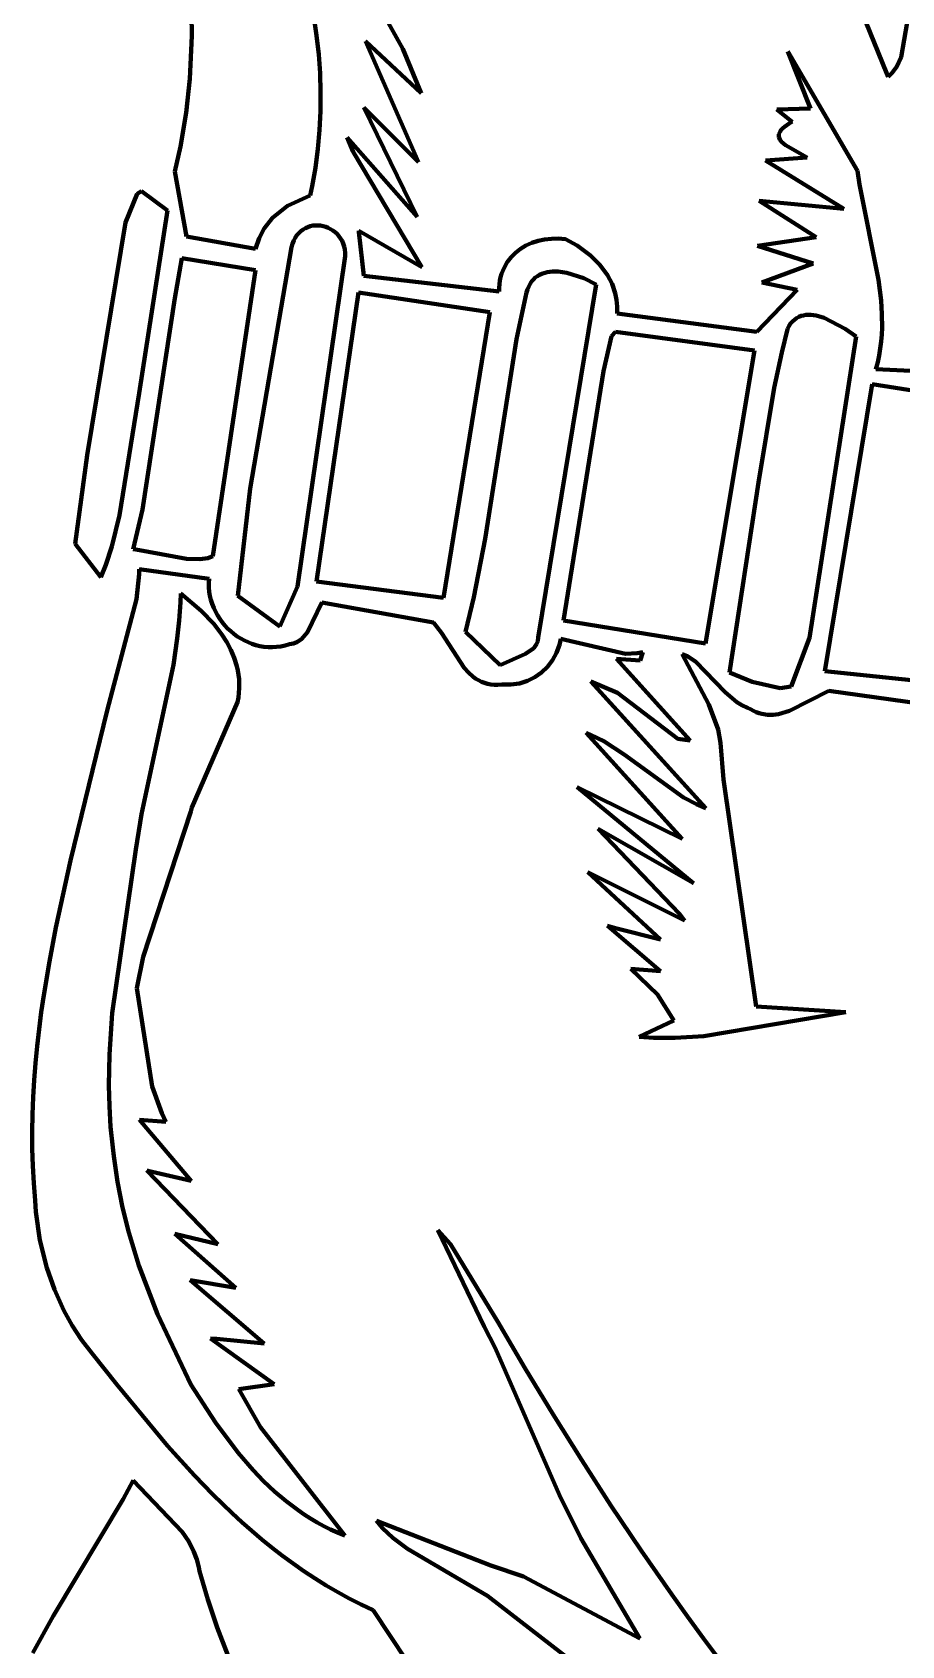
# Model space of a CAD drawing. Header units: millimetres. Extents: x 0 to 8.3, y 0 to 11.7.
# Drawn here: x 1.996 to 3.135, y 5.319 to 7.432 of the extents above; entities that cross this region are included whole.
import ezdxf

# ---------------------------------------------------------------- set-up
doc = ezdxf.new("R2010")
doc.units = ezdxf.units.MM
doc.layers.add('color#000000ff', color=7, linetype='CONTINUOUS', lineweight=100)
doc.layers.add('color#ffffffff', color=7, linetype='CONTINUOUS', lineweight=100)

msp = doc.modelspace()

# ---------------------------------------------------------------- linework, layer by layer
at = {"layer": 'color#000000ff'}
for p, q in [((2.2034, 7.5054), (2.2051, 7.4268)), ((2.4232, 7.5143), (2.4813, 7.4101)), ((3.1149, 7.3785), (3.0719, 7.4839)), ((3.1456, 7.4671), (3.134, 7.3992)), ((2.3684, 7.4272), (2.3648, 7.4517)), ((2.2051, 7.4268), (2.2024, 7.3707)), ((2.3711, 7.4026), (2.3684, 7.4272)), ((2.5052, 7.352), (2.4325, 7.42)), ((2.4325, 7.42), (2.502, 7.2617)), ((2.3728, 7.3779), (2.3711, 7.4026)), ((2.4813, 7.4101), (2.5052, 7.352)), ((3.0152, 7.3318), (2.9856, 7.4062)), ((2.9856, 7.4062), (3.0768, 7.2501)), ((3.134, 7.3992), (3.1282, 7.3869)), ((2.3736, 7.3531), (2.3728, 7.3779)), ((3.1171, 7.3731), (3.1149, 7.3785)), ((3.1222, 7.3784), (3.1171, 7.3731)), ((3.1282, 7.3869), (3.1222, 7.3784)), ((2.2024, 7.3707), (2.1975, 7.3261)), ((2.3733, 7.3283), (2.3736, 7.3531)), ((2.502, 7.2617), (2.4302, 7.3332)), ((2.4302, 7.3332), (2.4999, 7.1899)), ((2.9711, 7.3303), (3.0152, 7.3318)), ((2.9913, 7.3143), (2.9711, 7.3303)), ((2.1975, 7.3261), (2.1901, 7.2819)), ((2.3721, 7.3036), (2.3733, 7.3283)), ((2.9811, 7.3077), (2.984, 7.3099)), ((2.984, 7.3099), (2.9874, 7.312)), ((2.9874, 7.312), (2.9913, 7.3143)), ((2.3699, 7.2789), (2.3721, 7.3036)), ((2.4999, 7.1899), (2.4085, 7.2938)), ((2.4085, 7.2938), (2.4161, 7.2749)), ((2.9736, 7.2963), (2.9739, 7.2981)), ((2.9738, 7.2946), (2.9736, 7.2963)), ((2.975, 7.2913), (2.9738, 7.2946)), ((2.9739, 7.2981), (2.9744, 7.2999)), ((2.9744, 7.2999), (2.9754, 7.3018)), ((2.9774, 7.2882), (2.975, 7.2913)), ((2.9754, 7.3018), (2.9769, 7.3037)), ((2.9769, 7.3037), (2.9787, 7.3057)), ((2.9826, 7.2838), (2.9774, 7.2882)), ((2.9787, 7.3057), (2.9811, 7.3077)), ((2.1901, 7.2819), (2.1827, 7.2492)), ((2.3667, 7.2543), (2.3699, 7.2789)), ((2.4161, 7.2749), (2.5063, 7.1241)), ((2.9562, 7.2636), (3.0108, 7.2677)), ((3.0108, 7.2677), (2.9826, 7.2838)), ((2.1827, 7.2492), (2.198, 7.1643)), ((2.3625, 7.2299), (2.3667, 7.2543)), ((3.0589, 7.2005), (2.9562, 7.2636)), ((3.0768, 7.2501), (3.0794, 7.2323)), ((2.36, 7.2177), (2.3625, 7.2299)), ((3.0794, 7.2323), (3.1044, 7.1074)), ((2.1333, 7.2199), (2.118, 7.1824)), ((2.1392, 7.2234), (2.1333, 7.2199)), ((2.1731, 7.1982), (2.1392, 7.2234)), ((2.3107, 7.1887), (2.3302, 7.2044)), ((2.3302, 7.2044), (2.36, 7.2177)), ((3.0228, 7.1635), (2.9478, 7.2108)), ((2.9478, 7.2108), (3.0589, 7.2005)), ((2.118, 7.1824), (2.068, 6.8781)), ((2.1359, 6.959), (2.1731, 7.1982)), ((2.2996, 7.1748), (2.3107, 7.1887)), ((2.198, 7.1643), (2.2885, 7.1479)), ((2.2885, 7.1479), (2.2929, 7.162)), ((2.2929, 7.162), (2.2996, 7.1748)), ((2.3404, 7.1625), (2.3385, 7.1588)), ((2.3426, 7.1658), (2.3404, 7.1625)), ((2.3451, 7.1687), (2.3426, 7.1658)), ((2.3477, 7.1713), (2.3451, 7.1687)), ((2.3506, 7.1734), (2.3477, 7.1713)), ((2.3536, 7.1752), (2.3506, 7.1734)), ((2.3568, 7.1766), (2.3536, 7.1752)), ((2.36, 7.1777), (2.3568, 7.1766)), ((2.3634, 7.1784), (2.36, 7.1777)), ((2.3668, 7.1787), (2.3634, 7.1784)), ((2.3702, 7.1788), (2.3668, 7.1787)), ((2.3736, 7.1785), (2.3702, 7.1788)), ((2.377, 7.1778), (2.3736, 7.1785)), ((2.3803, 7.1769), (2.377, 7.1778)), ((2.3836, 7.1756), (2.3803, 7.1769)), ((2.3867, 7.174), (2.3836, 7.1756)), ((2.3897, 7.1722), (2.3867, 7.174)), ((2.3925, 7.17), (2.3897, 7.1722)), ((2.3952, 7.1676), (2.3925, 7.17)), ((2.3976, 7.1648), (2.3952, 7.1676)), ((2.3997, 7.1618), (2.3976, 7.1648)), ((2.4016, 7.1586), (2.3997, 7.1618)), ((2.5063, 7.1241), (2.4236, 7.1718)), ((2.4236, 7.1718), (2.4238, 7.1702)), ((2.4238, 7.1702), (2.43, 7.1126)), ((2.6669, 7.1603), (2.6758, 7.1613)), ((2.6758, 7.1613), (2.6849, 7.1614)), ((2.6849, 7.1614), (2.6942, 7.1606)), ((2.9456, 7.1518), (3.0228, 7.1635)), ((2.3356, 7.1502), (2.2812, 6.8343)), ((2.3369, 7.1547), (2.3356, 7.1502)), ((2.3385, 7.1588), (2.3369, 7.1547)), ((2.4032, 7.155), (2.4016, 7.1586)), ((2.4044, 7.1512), (2.4032, 7.155)), ((2.4053, 7.1472), (2.4044, 7.1512)), ((2.4058, 7.1429), (2.4053, 7.1472)), ((2.4059, 7.1384), (2.4058, 7.1429)), ((2.623, 7.1371), (2.6288, 7.1429)), ((2.6288, 7.1429), (2.6353, 7.148)), ((2.6353, 7.148), (2.6425, 7.1523)), ((2.6425, 7.1523), (2.6502, 7.1558)), ((2.6502, 7.1558), (2.6584, 7.1584)), ((2.6584, 7.1584), (2.6669, 7.1603)), ((2.6942, 7.1606), (2.7095, 7.1524)), ((2.7095, 7.1524), (2.7271, 7.1395)), ((3.0187, 7.129), (2.9456, 7.1518)), ((2.1918, 7.1359), (2.1825, 7.0834)), ((2.2885, 7.1201), (2.1918, 7.1359)), ((2.2323, 6.7455), (2.2885, 7.1201)), ((2.3431, 6.7061), (2.4059, 7.1384)), ((2.6106, 7.1152), (2.6138, 7.1232)), ((2.6138, 7.1232), (2.618, 7.1305)), ((2.618, 7.1305), (2.623, 7.1371)), ((2.7271, 7.1395), (2.7394, 7.1273)), ((2.7394, 7.1273), (2.7495, 7.1134)), ((2.9514, 7.1041), (3.0187, 7.129)), ((2.43, 7.1126), (2.6074, 7.0921)), ((2.6075, 7.097), (2.6078, 7.1018)), ((2.6078, 7.1018), (2.6085, 7.1065)), ((2.6085, 7.1065), (2.6094, 7.1109)), ((2.6094, 7.1109), (2.6106, 7.1152)), ((2.6461, 7.0988), (2.6445, 7.095)), ((2.6479, 7.1023), (2.6461, 7.0988)), ((2.65, 7.1053), (2.6479, 7.1023)), ((2.6523, 7.108), (2.65, 7.1053)), ((2.6548, 7.1104), (2.6523, 7.108)), ((2.6575, 7.1124), (2.6548, 7.1104)), ((2.6604, 7.1141), (2.6575, 7.1124)), ((2.6587, 6.6391), (2.7346, 7.1012)), ((2.6635, 7.1155), (2.6604, 7.1141)), ((2.6701, 7.1175), (2.6635, 7.1155)), ((2.6772, 7.1184), (2.6701, 7.1175)), ((2.6846, 7.1183), (2.6772, 7.1184)), ((2.6961, 7.1168), (2.6846, 7.1183)), ((2.7185, 7.1095), (2.6961, 7.1168)), ((2.7346, 7.1012), (2.7185, 7.1095)), ((2.7495, 7.1134), (2.7553, 7.1021)), ((2.7553, 7.1021), (2.7595, 7.0899)), ((2.9979, 7.0946), (2.9514, 7.1041)), ((3.1044, 7.1074), (3.1077, 7.0805)), ((2.1825, 7.0834), (2.1402, 6.8067)), ((2.4231, 7.0907), (2.3681, 6.7127)), ((2.5954, 7.0652), (2.4231, 7.0907)), ((2.6074, 7.0921), (2.6075, 7.097)), ((2.6433, 7.0908), (2.6302, 7.0299)), ((2.6445, 7.095), (2.6433, 7.0908)), ((2.7595, 7.0899), (2.7612, 7.0815)), ((2.7612, 7.0815), (2.7621, 7.0727)), ((2.9447, 7.0392), (2.9979, 7.0946)), ((3.1077, 7.0805), (3.1088, 7.0626)), ((2.5347, 6.6912), (2.5954, 7.0652)), ((2.7621, 7.0727), (2.7619, 7.0636)), ((2.7619, 7.0636), (2.9447, 7.0392)), ((2.9942, 7.0553), (2.9917, 7.0529)), ((2.997, 7.0573), (2.9942, 7.0553)), ((2.9998, 7.0589), (2.997, 7.0573)), ((3.0028, 7.0602), (2.9998, 7.0589)), ((3.0059, 7.061), (3.0028, 7.0602)), ((3.0091, 7.0616), (3.0059, 7.061)), ((3.0158, 7.0617), (3.0091, 7.0616)), ((3.0226, 7.0607), (3.0158, 7.0617)), ((3.0332, 7.0576), (3.0226, 7.0607)), ((3.0606, 7.0432), (3.0332, 7.0576)), ((3.1088, 7.0626), (3.1089, 7.0446)), ((2.7599, 7.0394), (2.7547, 7.0338)), ((2.9417, 7.0149), (2.7599, 7.0394)), ((2.9849, 7.0429), (2.9775, 7.0124)), ((2.987, 7.0467), (2.9849, 7.0429)), ((2.9892, 7.0501), (2.987, 7.0467)), ((2.9917, 7.0529), (2.9892, 7.0501)), ((3.0749, 7.0332), (3.0606, 7.0432)), ((3.1085, 7.0357), (3.1077, 7.0267)), ((3.1089, 7.0446), (3.1085, 7.0357)), ((2.6302, 7.0299), (2.589, 6.7684)), ((2.7547, 7.0338), (2.7443, 6.9877)), ((2.8775, 6.6313), (2.9417, 7.0149)), ((3.0139, 6.6389), (3.0749, 7.0332)), ((3.1066, 7.0177), (3.1051, 7.0086)), ((3.1077, 7.0267), (3.1066, 7.0177)), ((2.9775, 7.0124), (2.9677, 6.9662)), ((3.1033, 6.9996), (3.1009, 6.9906)), ((3.1051, 7.0086), (3.1033, 6.9996)), ((2.7443, 6.9877), (2.6918, 6.6613)), ((3.0959, 6.9707), (3.034, 6.5952)), ((3.2321, 6.9495), (3.0959, 6.9707)), ((3.1009, 6.9906), (3.1743, 6.9869)), ((2.1104, 6.7995), (2.1359, 6.959)), ((2.9677, 6.9662), (2.9473, 6.8421)), ((2.068, 6.8781), (2.0522, 6.7617)), ((2.2812, 6.8343), (2.2653, 6.6939)), ((2.9473, 6.8421), (2.9092, 6.5932)), ((2.1402, 6.8067), (2.1282, 6.7548)), ((2.1002, 6.7584), (2.1104, 6.7995)), ((2.0522, 6.7617), (2.0856, 6.7184)), ((2.589, 6.7684), (2.5743, 6.692)), ((2.0921, 6.7342), (2.1002, 6.7584)), ((2.1282, 6.7548), (2.1317, 6.7546)), ((2.1317, 6.7546), (2.1979, 6.7421)), ((2.1979, 6.7421), (2.2156, 6.7416)), ((2.2156, 6.7416), (2.2258, 6.7433)), ((2.2258, 6.7433), (2.2323, 6.7455)), ((2.0856, 6.7184), (2.0921, 6.7342)), ((2.1359, 6.7221), (2.1326, 6.6895)), ((2.1361, 6.7287), (2.1359, 6.7221)), ((2.2276, 6.7162), (2.1361, 6.7287)), ((2.19, 6.685), (2.1904, 6.6968)), ((2.1904, 6.6968), (2.2173, 6.6743)), ((2.2273, 6.7105), (2.2276, 6.7162)), ((2.2274, 6.7048), (2.2273, 6.7105)), ((2.2278, 6.6992), (2.2274, 6.7048)), ((2.2287, 6.6938), (2.2278, 6.6992)), ((2.3202, 6.6537), (2.3431, 6.7061)), ((2.3681, 6.7127), (2.5347, 6.6912)), ((2.1326, 6.6895), (2.0941, 6.5438)), ((2.1884, 6.6615), (2.19, 6.685)), ((2.23, 6.6884), (2.2287, 6.6938)), ((2.2316, 6.6831), (2.23, 6.6884)), ((2.2336, 6.678), (2.2316, 6.6831)), ((2.2359, 6.6731), (2.2336, 6.678)), ((2.2653, 6.6939), (2.3202, 6.6537)), ((2.375, 6.6849), (2.3563, 6.6461)), ((2.5216, 6.6588), (2.375, 6.6849)), ((2.5743, 6.692), (2.5635, 6.6466)), ((2.1859, 6.6381), (2.1884, 6.6615)), ((2.2173, 6.6743), (2.2336, 6.6571)), ((2.2336, 6.6571), (2.2444, 6.6431)), ((2.2385, 6.6683), (2.2359, 6.6731)), ((2.2414, 6.6637), (2.2385, 6.6683)), ((2.2446, 6.6593), (2.2414, 6.6637)), ((2.2481, 6.6551), (2.2446, 6.6593)), ((2.2518, 6.6511), (2.2481, 6.6551)), ((2.5319, 6.6452), (2.5216, 6.6588)), ((2.6918, 6.6613), (2.8775, 6.6313)), ((2.1807, 6.6033), (2.1859, 6.6381)), ((2.2444, 6.6431), (2.2506, 6.6333)), ((2.2506, 6.6333), (2.2561, 6.623)), ((2.2558, 6.6474), (2.2518, 6.6511)), ((2.26, 6.6439), (2.2558, 6.6474)), ((2.2643, 6.6407), (2.26, 6.6439)), ((2.2689, 6.6378), (2.2643, 6.6407)), ((2.2737, 6.6352), (2.2689, 6.6378)), ((2.2786, 6.6329), (2.2737, 6.6352)), ((2.2836, 6.6309), (2.2786, 6.6329)), ((2.3426, 6.6331), (2.338, 6.6313)), ((2.3486, 6.637), (2.3426, 6.6331)), ((2.3563, 6.6461), (2.3486, 6.637)), ((2.5615, 6.5997), (2.5319, 6.6452)), ((2.5635, 6.6466), (2.6087, 6.6031)), ((2.6563, 6.6303), (2.6579, 6.6344)), ((2.6579, 6.6344), (2.6587, 6.6391)), ((2.6883, 6.6375), (2.6864, 6.6298)), ((2.7728, 6.618), (2.6883, 6.6375)), ((2.9899, 6.5749), (3.0139, 6.6389)), ((2.2561, 6.623), (2.2605, 6.6125)), ((2.2605, 6.6125), (2.264, 6.6015)), ((2.2888, 6.6293), (2.2836, 6.6309)), ((2.294, 6.628), (2.2888, 6.6293)), ((2.2994, 6.6271), (2.294, 6.628)), ((2.3049, 6.6266), (2.2994, 6.6271)), ((2.3104, 6.6265), (2.3049, 6.6266)), ((2.3159, 6.6268), (2.3104, 6.6265)), ((2.3215, 6.6275), (2.3159, 6.6268)), ((2.3271, 6.6287), (2.3215, 6.6275)), ((2.3327, 6.6303), (2.3271, 6.6287)), ((2.338, 6.6313), (2.3327, 6.6303)), ((2.6087, 6.6031), (2.642, 6.618)), ((2.642, 6.618), (2.6527, 6.6252)), ((2.6527, 6.6252), (2.6563, 6.6303)), ((2.6825, 6.6192), (2.6771, 6.6094)), ((2.6864, 6.6298), (2.6825, 6.6192)), ((2.788, 6.6188), (2.7728, 6.618)), ((2.7956, 6.6202), (2.788, 6.6188)), ((2.792, 6.609), (2.7956, 6.6202)), ((2.8544, 6.6142), (2.847, 6.6176)), ((2.847, 6.6176), (2.8822, 6.5515)), ((2.8645, 6.6077), (2.8544, 6.6142)), ((2.139, 6.4081), (2.1807, 6.6033)), ((2.264, 6.6015), (2.2652, 6.596)), ((2.2652, 6.596), (2.2662, 6.5903)), ((2.5673, 6.5933), (2.5615, 6.5997)), ((2.5736, 6.5878), (2.5673, 6.5933)), ((2.6629, 6.5933), (2.6541, 6.5872)), ((2.6706, 6.6008), (2.6629, 6.5933)), ((2.6771, 6.6094), (2.6706, 6.6008)), ((2.8576, 6.5042), (2.7613, 6.6114)), ((2.7613, 6.6114), (2.792, 6.609)), ((2.9035, 6.5677), (2.8645, 6.6077)), ((2.9092, 6.5932), (2.9388, 6.581)), ((3.034, 6.5952), (3.1686, 6.5813)), ((2.2662, 6.5903), (2.2668, 6.5845)), ((2.2671, 6.5728), (2.2667, 6.5668)), ((2.2668, 6.5845), (2.2671, 6.5787)), ((2.2671, 6.5787), (2.2671, 6.5728)), ((2.5769, 6.5853), (2.5736, 6.5878)), ((2.5805, 6.5832), (2.5769, 6.5853)), ((2.5842, 6.5813), (2.5805, 6.5832)), ((2.5881, 6.5798), (2.5842, 6.5813)), ((2.5922, 6.5785), (2.5881, 6.5798)), ((2.5966, 6.5777), (2.5922, 6.5785)), ((2.6011, 6.5772), (2.5966, 6.5777)), ((2.6059, 6.5771), (2.6011, 6.5772)), ((2.6109, 6.5775), (2.6059, 6.5771)), ((2.6228, 6.5775), (2.6109, 6.5775)), ((2.634, 6.5791), (2.6228, 6.5775)), ((2.6445, 6.5824), (2.634, 6.5791)), ((2.6541, 6.5872), (2.6445, 6.5824)), ((2.8779, 6.416), (2.7274, 6.5817)), ((2.7274, 6.5817), (2.7624, 6.5668)), ((2.9388, 6.581), (2.9753, 6.5729)), ((2.9753, 6.5729), (2.9899, 6.5749)), ((2.2647, 6.5546), (2.205, 6.4165)), ((2.2659, 6.5607), (2.2647, 6.5546)), ((2.2667, 6.5668), (2.2659, 6.5607)), ((2.7624, 6.5668), (2.8414, 6.5066)), ((2.8822, 6.5515), (2.8944, 6.5188)), ((2.9186, 6.5547), (2.9035, 6.5677)), ((2.9254, 6.5505), (2.9186, 6.5547)), ((2.9328, 6.547), (2.9254, 6.5505)), ((3.0393, 6.5692), (2.9876, 6.5434)), ((3.1612, 6.5524), (3.0393, 6.5692)), ((2.0941, 6.5438), (2.0459, 6.3474)), ((2.9367, 6.5455), (2.9328, 6.547)), ((2.9404, 6.5434), (2.9367, 6.5455)), ((2.9442, 6.5416), (2.9404, 6.5434)), ((2.9479, 6.5402), (2.9442, 6.5416)), ((2.9516, 6.5392), (2.9479, 6.5402)), ((2.9589, 6.538), (2.9516, 6.5392)), ((2.9662, 6.538), (2.9589, 6.538)), ((2.9734, 6.539), (2.9662, 6.538)), ((2.9876, 6.5434), (2.9734, 6.539)), ((2.8472, 6.3758), (2.7213, 6.5146)), ((2.7213, 6.5146), (2.7272, 6.512)), ((2.7272, 6.512), (2.7444, 6.5033)), ((2.8414, 6.5066), (2.8576, 6.5042)), ((2.8944, 6.5188), (2.8973, 6.5014)), ((2.7444, 6.5033), (2.7712, 6.486)), ((2.7712, 6.486), (2.849, 6.4298)), ((2.8973, 6.5014), (2.9014, 6.4534)), ((2.8619, 6.3176), (2.7098, 6.4432)), ((2.7098, 6.4432), (2.8472, 6.3758)), ((2.9014, 6.4534), (2.9439, 6.1561)), ((2.849, 6.4298), (2.866, 6.421)), ((2.1317, 6.3617), (2.139, 6.4081)), ((2.2034, 6.4114), (2.1411, 6.2212)), ((2.205, 6.4165), (2.2034, 6.4114)), ((2.866, 6.421), (2.8779, 6.416)), ((2.8432, 6.2778), (2.7371, 6.3889)), ((2.7371, 6.3889), (2.8619, 6.3176)), ((2.1005, 6.1472), (2.1317, 6.3617)), ((2.0459, 6.3474), (2.0267, 6.2594)), ((2.8188, 6.2437), (2.7234, 6.3319)), ((2.7234, 6.3319), (2.85, 6.2686)), ((2.85, 6.2686), (2.8432, 6.2778)), ((2.0267, 6.2594), (2.0184, 6.2152)), ((2.8189, 6.2026), (2.7492, 6.2616)), ((2.7492, 6.2616), (2.7596, 6.2589)), ((2.7596, 6.2589), (2.8188, 6.2437)), ((2.0184, 6.2152), (2.011, 6.1709)), ((2.1411, 6.2212), (2.1331, 6.1803)), ((2.815, 6.1717), (2.78, 6.2053)), ((2.78, 6.2053), (2.8189, 6.2026)), ((2.011, 6.1709), (2.0078, 6.1487)), ((2.1331, 6.1803), (2.1529, 6.0515)), ((2.8362, 6.1379), (2.815, 6.1717)), ((2.0078, 6.1487), (2.0049, 6.1265)), ((2.0969, 6.0932), (2.1005, 6.1472)), ((3.0613, 6.1487), (2.8754, 6.1173)), ((2.9439, 6.1561), (3.0613, 6.1487)), ((2.0049, 6.1265), (2.0024, 6.1043)), ((2.7906, 6.1165), (2.8362, 6.1379)), ((2.8096, 6.1152), (2.7906, 6.1165)), ((2.8379, 6.115), (2.8096, 6.1152)), ((2.8754, 6.1173), (2.8379, 6.115)), ((2.0024, 6.1043), (2.0002, 6.082)), ((2.0962, 6.0527), (2.0969, 6.0932)), ((2.0002, 6.082), (1.9985, 6.0596)), ((1.9985, 6.0596), (1.9972, 6.0373)), ((2.0969, 6.0257), (2.0962, 6.0527)), ((2.1529, 6.0515), (2.1655, 6.0164)), ((1.9972, 6.0373), (1.9963, 6.0149)), ((2.0986, 5.9986), (2.0969, 6.0257)), ((1.9963, 6.0149), (1.9959, 5.9924)), ((2.1707, 6.0051), (2.1364, 6.0078)), ((2.1364, 6.0078), (2.204, 5.9279)), ((2.1655, 6.0164), (2.1707, 6.0051)), ((1.9959, 5.9924), (1.996, 5.97)), ((2.1015, 5.9715), (2.0986, 5.9986)), ((1.996, 5.97), (1.9967, 5.9475)), ((2.1027, 5.9602), (2.1015, 5.9715)), ((2.1076, 5.9265), (2.1027, 5.9602)), ((1.9967, 5.9475), (1.9978, 5.9249)), ((2.1473, 5.9411), (2.1458, 5.9415)), ((2.1458, 5.9415), (2.2388, 5.8452)), ((2.204, 5.9279), (2.1473, 5.9411)), ((1.9978, 5.9249), (1.9996, 5.9023)), ((2.1142, 5.8932), (2.1076, 5.9265)), ((1.9996, 5.9023), (2.0007, 5.8874)), ((2.0007, 5.8874), (2.006, 5.8503)), ((2.1224, 5.8603), (2.1142, 5.8932)), ((2.1357, 5.8171), (2.1224, 5.8603)), ((2.2388, 5.8452), (2.1825, 5.8583)), ((2.1825, 5.8583), (2.2625, 5.7876)), ((2.5269, 5.8634), (2.5439, 5.8452)), ((2.5877, 5.7371), (2.5269, 5.8634)), ((2.006, 5.8503), (2.015, 5.8138)), ((2.5439, 5.8452), (2.6058, 5.7432)), ((2.015, 5.8138), (2.0249, 5.7855)), ((2.1598, 5.7535), (2.1357, 5.8171)), ((2.2625, 5.7876), (2.2027, 5.7979)), ((2.2027, 5.7979), (2.2995, 5.7151)), ((2.0249, 5.7855), (2.0372, 5.7582)), ((2.0372, 5.7582), (2.0482, 5.7386)), ((2.2034, 5.6614), (2.1598, 5.7535)), ((2.0482, 5.7386), (2.0606, 5.7198)), ((2.6024, 5.7092), (2.5877, 5.7371)), ((2.6058, 5.7432), (2.6415, 5.6824)), ((2.0606, 5.7198), (2.0744, 5.702)), ((2.2376, 5.721), (2.2295, 5.7217)), ((2.2295, 5.7217), (2.3128, 5.6619)), ((2.2995, 5.7151), (2.2376, 5.721)), ((2.6863, 5.5165), (2.6024, 5.7092)), ((2.0744, 5.702), (2.1065, 5.6614)), ((2.6415, 5.6824), (2.6781, 5.622)), ((2.1065, 5.6614), (2.1732, 5.5809)), ((2.2359, 5.6116), (2.2034, 5.6614)), ((2.3128, 5.6619), (2.2666, 5.655)), ((2.2666, 5.655), (2.2949, 5.6052)), ((2.6781, 5.622), (2.7155, 5.5621)), ((2.2658, 5.5717), (2.2359, 5.6116)), ((2.2949, 5.6052), (2.4052, 5.4636)), ((2.1732, 5.5809), (2.2084, 5.5421)), ((2.2853, 5.5491), (2.2658, 5.5717)), ((2.7155, 5.5621), (2.7539, 5.5028)), ((2.1279, 5.5354), (2.115, 5.5113)), ((2.1924, 5.4684), (2.1279, 5.5354)), ((2.2084, 5.5421), (2.2326, 5.5171)), ((2.299, 5.5348), (2.2853, 5.5491)), ((2.3133, 5.5212), (2.299, 5.5348)), ((2.2326, 5.5171), (2.2576, 5.4929)), ((2.3283, 5.5085), (2.3133, 5.5212)), ((2.7144, 5.4601), (2.6863, 5.5165)), ((2.115, 5.5113), (2.0233, 5.3579)), ((2.2576, 5.4929), (2.2704, 5.4811)), ((2.344, 5.4966), (2.3283, 5.5085)), ((2.3521, 5.491), (2.344, 5.4966)), ((2.7539, 5.5028), (2.7932, 5.4441)), ((2.2704, 5.4811), (2.2834, 5.4696)), ((2.3605, 5.4857), (2.3521, 5.491)), ((2.369, 5.4807), (2.3605, 5.4857)), ((2.3777, 5.476), (2.369, 5.4807)), ((2.3867, 5.4715), (2.3777, 5.476)), ((2.3958, 5.4674), (2.3867, 5.4715)), ((2.4548, 5.4733), (2.4467, 5.4826)), ((2.4467, 5.4826), (2.5965, 5.4243)), ((2.4681, 5.4607), (2.4548, 5.4733)), ((2.2008, 5.4556), (2.1924, 5.4684)), ((2.2077, 5.442), (2.2008, 5.4556)), ((2.2834, 5.4696), (2.2966, 5.4585)), ((2.2966, 5.4585), (2.3101, 5.4476)), ((2.4052, 5.4636), (2.3958, 5.4674)), ((2.4872, 5.4459), (2.4681, 5.4607)), ((2.7917, 5.3287), (2.7144, 5.4601)), ((2.2114, 5.4323), (2.2077, 5.442)), ((2.2141, 5.4222), (2.2114, 5.4323)), ((2.3101, 5.4476), (2.3238, 5.437)), ((2.3238, 5.437), (2.3377, 5.4267)), ((2.592, 5.3844), (2.4872, 5.4459)), ((2.7932, 5.4441), (2.8335, 5.3862)), ((2.2151, 5.4169), (2.2141, 5.4222)), ((2.2257, 5.3796), (2.2151, 5.4169)), ((2.3377, 5.4267), (2.3518, 5.4168)), ((2.3518, 5.4168), (2.3663, 5.4073)), ((2.5965, 5.4243), (2.6393, 5.4099)), ((2.6393, 5.4099), (2.7917, 5.3287)), ((2.3663, 5.4073), (2.381, 5.3981)), ((2.381, 5.3981), (2.396, 5.3894)), ((2.396, 5.3894), (2.4112, 5.3811)), ((2.2381, 5.343), (2.2257, 5.3796)), ((2.4112, 5.3811), (2.4268, 5.3732)), ((2.4268, 5.3732), (2.4426, 5.3658)), ((2.4426, 5.3658), (2.5798, 5.1589)), ((2.8201, 5.2085), (2.592, 5.3844)), ((2.8335, 5.3862), (2.8541, 5.3575)), ((2.0233, 5.3579), (1.9969, 5.3099)), ((2.8541, 5.3575), (2.8749, 5.3289)), ((2.252, 5.3071), (2.2381, 5.343)), ((2.8749, 5.3289), (2.8959, 5.3006))]:
    msp.add_line(p, q, dxfattribs=at)
at = {"layer": 'color#ffffffff'}
for p, q in [((2.2051, 7.4268), (2.2034, 7.5054)), ((2.4813, 7.4101), (2.4232, 7.5143)), ((3.0719, 7.4839), (3.1149, 7.3785)), ((3.134, 7.3992), (3.1456, 7.4671)), ((2.3648, 7.4517), (2.3684, 7.4272)), ((2.2024, 7.3707), (2.2051, 7.4268)), ((2.3684, 7.4272), (2.3711, 7.4026)), ((2.502, 7.2617), (2.4325, 7.42)), ((2.4325, 7.42), (2.5052, 7.352)), ((2.3711, 7.4026), (2.3728, 7.3779)), ((2.5052, 7.352), (2.4813, 7.4101)), ((3.0768, 7.2501), (2.9856, 7.4062)), ((2.9856, 7.4062), (3.0152, 7.3318)), ((3.1282, 7.3869), (3.134, 7.3992)), ((2.3728, 7.3779), (2.3736, 7.3531)), ((3.1149, 7.3785), (3.1171, 7.3731)), ((3.1171, 7.3731), (3.1222, 7.3784)), ((3.1222, 7.3784), (3.1282, 7.3869)), ((2.1975, 7.3261), (2.2024, 7.3707)), ((2.3736, 7.3531), (2.3733, 7.3283)), ((2.4999, 7.1899), (2.4302, 7.3332)), ((2.4302, 7.3332), (2.502, 7.2617)), ((3.0152, 7.3318), (2.9711, 7.3303)), ((2.9711, 7.3303), (2.9913, 7.3143)), ((2.1901, 7.2819), (2.1975, 7.3261)), ((2.3733, 7.3283), (2.3721, 7.3036)), ((2.984, 7.3099), (2.9811, 7.3077)), ((2.9874, 7.312), (2.984, 7.3099)), ((2.9913, 7.3143), (2.9874, 7.312)), ((2.3721, 7.3036), (2.3699, 7.2789)), ((2.4161, 7.2749), (2.4085, 7.2938)), ((2.4085, 7.2938), (2.4999, 7.1899)), ((2.9739, 7.2981), (2.9736, 7.2963)), ((2.9736, 7.2963), (2.9738, 7.2946)), ((2.9738, 7.2946), (2.975, 7.2913)), ((2.9744, 7.2999), (2.9739, 7.2981)), ((2.9754, 7.3018), (2.9744, 7.2999)), ((2.975, 7.2913), (2.9774, 7.2882)), ((2.9769, 7.3037), (2.9754, 7.3018)), ((2.9787, 7.3057), (2.9769, 7.3037)), ((2.9774, 7.2882), (2.9826, 7.2838)), ((2.9811, 7.3077), (2.9787, 7.3057)), ((2.1827, 7.2492), (2.1901, 7.2819)), ((2.3699, 7.2789), (2.3667, 7.2543)), ((2.5063, 7.1241), (2.4161, 7.2749)), ((3.0108, 7.2677), (2.9562, 7.2636)), ((2.9826, 7.2838), (3.0108, 7.2677)), ((2.198, 7.1643), (2.1827, 7.2492)), ((2.3667, 7.2543), (2.3625, 7.2299)), ((2.9562, 7.2636), (3.0589, 7.2005)), ((3.0794, 7.2323), (3.0768, 7.2501)), ((2.3625, 7.2299), (2.36, 7.2177)), ((3.1044, 7.1074), (3.0794, 7.2323)), ((2.118, 7.1824), (2.1333, 7.2199)), ((2.1333, 7.2199), (2.1392, 7.2234)), ((2.1392, 7.2234), (2.1731, 7.1982)), ((2.3302, 7.2044), (2.3107, 7.1887)), ((2.36, 7.2177), (2.3302, 7.2044)), ((3.0589, 7.2005), (2.9478, 7.2108)), ((2.9478, 7.2108), (3.0228, 7.1635)), ((2.068, 6.8781), (2.118, 7.1824)), ((2.1731, 7.1982), (2.1359, 6.959)), ((2.3107, 7.1887), (2.2996, 7.1748)), ((2.2885, 7.1479), (2.198, 7.1643)), ((2.2929, 7.162), (2.2885, 7.1479)), ((2.2996, 7.1748), (2.2929, 7.162)), ((2.3385, 7.1588), (2.3404, 7.1625)), ((2.3404, 7.1625), (2.3426, 7.1658)), ((2.3426, 7.1658), (2.3451, 7.1687)), ((2.3451, 7.1687), (2.3477, 7.1713)), ((2.3477, 7.1713), (2.3506, 7.1734)), ((2.3506, 7.1734), (2.3536, 7.1752)), ((2.3536, 7.1752), (2.3568, 7.1766)), ((2.3568, 7.1766), (2.36, 7.1777)), ((2.36, 7.1777), (2.3634, 7.1784)), ((2.3634, 7.1784), (2.3668, 7.1787)), ((2.3668, 7.1787), (2.3702, 7.1788)), ((2.3702, 7.1788), (2.3736, 7.1785)), ((2.3736, 7.1785), (2.377, 7.1778)), ((2.377, 7.1778), (2.3803, 7.1769)), ((2.3803, 7.1769), (2.3836, 7.1756)), ((2.3836, 7.1756), (2.3867, 7.174)), ((2.3867, 7.174), (2.3897, 7.1722)), ((2.3897, 7.1722), (2.3925, 7.17)), ((2.3925, 7.17), (2.3952, 7.1676)), ((2.3952, 7.1676), (2.3976, 7.1648)), ((2.3976, 7.1648), (2.3997, 7.1618)), ((2.3997, 7.1618), (2.4016, 7.1586)), ((2.4238, 7.1702), (2.4236, 7.1718)), ((2.4236, 7.1718), (2.5063, 7.1241)), ((2.43, 7.1126), (2.4238, 7.1702)), ((2.6758, 7.1613), (2.6669, 7.1603)), ((2.6849, 7.1614), (2.6758, 7.1613)), ((2.6942, 7.1606), (2.6849, 7.1614)), ((3.0228, 7.1635), (2.9456, 7.1518)), ((2.2812, 6.8343), (2.3356, 7.1502)), ((2.3356, 7.1502), (2.3369, 7.1547)), ((2.3369, 7.1547), (2.3385, 7.1588)), ((2.4016, 7.1586), (2.4032, 7.155)), ((2.4032, 7.155), (2.4044, 7.1512)), ((2.4044, 7.1512), (2.4053, 7.1472)), ((2.4053, 7.1472), (2.4058, 7.1429)), ((2.4058, 7.1429), (2.4059, 7.1384)), ((2.6288, 7.1429), (2.623, 7.1371)), ((2.6353, 7.148), (2.6288, 7.1429)), ((2.6425, 7.1523), (2.6353, 7.148)), ((2.6502, 7.1558), (2.6425, 7.1523)), ((2.6584, 7.1584), (2.6502, 7.1558)), ((2.6669, 7.1603), (2.6584, 7.1584)), ((2.7095, 7.1524), (2.6942, 7.1606)), ((2.7271, 7.1395), (2.7095, 7.1524)), ((2.9456, 7.1518), (3.0187, 7.129)), ((2.1825, 7.0834), (2.1918, 7.1359)), ((2.1918, 7.1359), (2.2885, 7.1201)), ((2.2885, 7.1201), (2.2323, 6.7455)), ((2.4059, 7.1384), (2.3431, 6.7061)), ((2.6138, 7.1232), (2.6106, 7.1152)), ((2.618, 7.1305), (2.6138, 7.1232)), ((2.623, 7.1371), (2.618, 7.1305)), ((2.7394, 7.1273), (2.7271, 7.1395)), ((2.7495, 7.1134), (2.7394, 7.1273)), ((3.0187, 7.129), (2.9514, 7.1041)), ((2.6074, 7.0921), (2.43, 7.1126)), ((2.6078, 7.1018), (2.6075, 7.097)), ((2.6085, 7.1065), (2.6078, 7.1018)), ((2.6094, 7.1109), (2.6085, 7.1065)), ((2.6106, 7.1152), (2.6094, 7.1109)), ((2.6445, 7.095), (2.6461, 7.0988)), ((2.6461, 7.0988), (2.6479, 7.1023)), ((2.6479, 7.1023), (2.65, 7.1053)), ((2.65, 7.1053), (2.6523, 7.108)), ((2.6523, 7.108), (2.6548, 7.1104)), ((2.6548, 7.1104), (2.6575, 7.1124)), ((2.6575, 7.1124), (2.6604, 7.1141)), ((2.7346, 7.1012), (2.6587, 6.6391)), ((2.6604, 7.1141), (2.6635, 7.1155)), ((2.6635, 7.1155), (2.6701, 7.1175)), ((2.6701, 7.1175), (2.6772, 7.1184)), ((2.6772, 7.1184), (2.6846, 7.1183)), ((2.6846, 7.1183), (2.6961, 7.1168)), ((2.6961, 7.1168), (2.7185, 7.1095)), ((2.7185, 7.1095), (2.7346, 7.1012)), ((2.7553, 7.1021), (2.7495, 7.1134)), ((2.7595, 7.0899), (2.7553, 7.1021)), ((2.9514, 7.1041), (2.9979, 7.0946)), ((3.1077, 7.0805), (3.1044, 7.1074)), ((2.1402, 6.8067), (2.1825, 7.0834)), ((2.3681, 6.7127), (2.4231, 7.0907)), ((2.4231, 7.0907), (2.5954, 7.0652)), ((2.6075, 7.097), (2.6074, 7.0921)), ((2.6302, 7.0299), (2.6433, 7.0908)), ((2.6433, 7.0908), (2.6445, 7.095)), ((2.7612, 7.0815), (2.7595, 7.0899)), ((2.7621, 7.0727), (2.7612, 7.0815)), ((2.9979, 7.0946), (2.9447, 7.0392)), ((3.1088, 7.0626), (3.1077, 7.0805)), ((2.5954, 7.0652), (2.5347, 6.6912)), ((2.7619, 7.0636), (2.7621, 7.0727)), ((2.9447, 7.0392), (2.7619, 7.0636)), ((2.9917, 7.0529), (2.9942, 7.0553)), ((2.9942, 7.0553), (2.997, 7.0573)), ((2.997, 7.0573), (2.9998, 7.0589)), ((2.9998, 7.0589), (3.0028, 7.0602)), ((3.0028, 7.0602), (3.0059, 7.061)), ((3.0059, 7.061), (3.0091, 7.0616)), ((3.0091, 7.0616), (3.0158, 7.0617)), ((3.0158, 7.0617), (3.0226, 7.0607)), ((3.0226, 7.0607), (3.0332, 7.0576)), ((3.0332, 7.0576), (3.0606, 7.0432)), ((3.1089, 7.0446), (3.1088, 7.0626)), ((2.7547, 7.0338), (2.7599, 7.0394)), ((2.7599, 7.0394), (2.9417, 7.0149)), ((2.9775, 7.0124), (2.9849, 7.0429)), ((2.9849, 7.0429), (2.987, 7.0467)), ((2.987, 7.0467), (2.9892, 7.0501)), ((2.9892, 7.0501), (2.9917, 7.0529)), ((3.0606, 7.0432), (3.0749, 7.0332)), ((3.1077, 7.0267), (3.1085, 7.0357)), ((3.1085, 7.0357), (3.1089, 7.0446)), ((2.589, 6.7684), (2.6302, 7.0299)), ((2.7443, 6.9877), (2.7547, 7.0338)), ((2.9417, 7.0149), (2.8775, 6.6313)), ((3.0749, 7.0332), (3.0139, 6.6389)), ((3.1051, 7.0086), (3.1066, 7.0177)), ((3.1066, 7.0177), (3.1077, 7.0267)), ((2.9677, 6.9662), (2.9775, 7.0124)), ((3.1009, 6.9906), (3.1033, 6.9996)), ((3.1033, 6.9996), (3.1051, 7.0086)), ((2.6918, 6.6613), (2.7443, 6.9877)), ((3.034, 6.5952), (3.0959, 6.9707)), ((3.0959, 6.9707), (3.2321, 6.9495)), ((3.1743, 6.9869), (3.1009, 6.9906)), ((2.1359, 6.959), (2.1104, 6.7995)), ((2.9473, 6.8421), (2.9677, 6.9662)), ((2.0522, 6.7617), (2.068, 6.8781)), ((2.2653, 6.6939), (2.2812, 6.8343)), ((2.9092, 6.5932), (2.9473, 6.8421)), ((2.1282, 6.7548), (2.1402, 6.8067)), ((2.1104, 6.7995), (2.1002, 6.7584)), ((2.0856, 6.7184), (2.0522, 6.7617)), ((2.5743, 6.692), (2.589, 6.7684)), ((2.1002, 6.7584), (2.0921, 6.7342)), ((2.1317, 6.7546), (2.1282, 6.7548)), ((2.1979, 6.7421), (2.1317, 6.7546)), ((2.2156, 6.7416), (2.1979, 6.7421)), ((2.2258, 6.7433), (2.2156, 6.7416)), ((2.2323, 6.7455), (2.2258, 6.7433)), ((2.0921, 6.7342), (2.0856, 6.7184)), ((2.1326, 6.6895), (2.1359, 6.7221)), ((2.1359, 6.7221), (2.1361, 6.7287)), ((2.1361, 6.7287), (2.2276, 6.7162)), ((2.1904, 6.6968), (2.19, 6.685)), ((2.2173, 6.6743), (2.1904, 6.6968)), ((2.2276, 6.7162), (2.2273, 6.7105)), ((2.2273, 6.7105), (2.2274, 6.7048)), ((2.2274, 6.7048), (2.2278, 6.6992)), ((2.2278, 6.6992), (2.2287, 6.6938)), ((2.3431, 6.7061), (2.3202, 6.6537)), ((2.5347, 6.6912), (2.3681, 6.7127)), ((2.0941, 6.5438), (2.1326, 6.6895)), ((2.19, 6.685), (2.1884, 6.6615)), ((2.2287, 6.6938), (2.23, 6.6884)), ((2.23, 6.6884), (2.2316, 6.6831)), ((2.2316, 6.6831), (2.2336, 6.678)), ((2.2336, 6.678), (2.2359, 6.6731)), ((2.3202, 6.6537), (2.2653, 6.6939)), ((2.3563, 6.6461), (2.375, 6.6849)), ((2.375, 6.6849), (2.5216, 6.6588)), ((2.5635, 6.6466), (2.5743, 6.692)), ((2.1884, 6.6615), (2.1859, 6.6381)), ((2.2336, 6.6571), (2.2173, 6.6743)), ((2.2444, 6.6431), (2.2336, 6.6571)), ((2.2359, 6.6731), (2.2385, 6.6683)), ((2.2385, 6.6683), (2.2414, 6.6637)), ((2.2414, 6.6637), (2.2446, 6.6593)), ((2.2446, 6.6593), (2.2481, 6.6551)), ((2.2481, 6.6551), (2.2518, 6.6511)), ((2.5216, 6.6588), (2.5319, 6.6452)), ((2.8775, 6.6313), (2.6918, 6.6613)), ((2.1859, 6.6381), (2.1807, 6.6033)), ((2.2506, 6.6333), (2.2444, 6.6431)), ((2.2561, 6.623), (2.2506, 6.6333)), ((2.2518, 6.6511), (2.2558, 6.6474)), ((2.2558, 6.6474), (2.26, 6.6439)), ((2.26, 6.6439), (2.2643, 6.6407)), ((2.2643, 6.6407), (2.2689, 6.6378)), ((2.2689, 6.6378), (2.2737, 6.6352)), ((2.2737, 6.6352), (2.2786, 6.6329)), ((2.2786, 6.6329), (2.2836, 6.6309)), ((2.338, 6.6313), (2.3426, 6.6331)), ((2.3426, 6.6331), (2.3486, 6.637)), ((2.3486, 6.637), (2.3563, 6.6461)), ((2.5319, 6.6452), (2.5615, 6.5997)), ((2.6087, 6.6031), (2.5635, 6.6466)), ((2.6579, 6.6344), (2.6563, 6.6303)), ((2.6587, 6.6391), (2.6579, 6.6344)), ((2.6864, 6.6298), (2.6883, 6.6375)), ((2.6883, 6.6375), (2.7728, 6.618)), ((3.0139, 6.6389), (2.9899, 6.5749)), ((2.2605, 6.6125), (2.2561, 6.623)), ((2.264, 6.6015), (2.2605, 6.6125)), ((2.2836, 6.6309), (2.2888, 6.6293)), ((2.2888, 6.6293), (2.294, 6.628)), ((2.294, 6.628), (2.2994, 6.6271)), ((2.2994, 6.6271), (2.3049, 6.6266)), ((2.3049, 6.6266), (2.3104, 6.6265)), ((2.3104, 6.6265), (2.3159, 6.6268)), ((2.3159, 6.6268), (2.3215, 6.6275)), ((2.3215, 6.6275), (2.3271, 6.6287)), ((2.3271, 6.6287), (2.3327, 6.6303)), ((2.3327, 6.6303), (2.338, 6.6313)), ((2.642, 6.618), (2.6087, 6.6031)), ((2.6527, 6.6252), (2.642, 6.618)), ((2.6563, 6.6303), (2.6527, 6.6252)), ((2.6771, 6.6094), (2.6825, 6.6192)), ((2.6825, 6.6192), (2.6864, 6.6298)), ((2.7728, 6.618), (2.788, 6.6188)), ((2.788, 6.6188), (2.7956, 6.6202)), ((2.7956, 6.6202), (2.792, 6.609)), ((2.8822, 6.5515), (2.847, 6.6176)), ((2.847, 6.6176), (2.8544, 6.6142)), ((2.8544, 6.6142), (2.8645, 6.6077)), ((2.1807, 6.6033), (2.139, 6.4081)), ((2.2652, 6.596), (2.264, 6.6015)), ((2.2662, 6.5903), (2.2652, 6.596)), ((2.5615, 6.5997), (2.5673, 6.5933)), ((2.5673, 6.5933), (2.5736, 6.5878)), ((2.6541, 6.5872), (2.6629, 6.5933)), ((2.6629, 6.5933), (2.6706, 6.6008)), ((2.6706, 6.6008), (2.6771, 6.6094)), ((2.792, 6.609), (2.7613, 6.6114)), ((2.7613, 6.6114), (2.8576, 6.5042)), ((2.8645, 6.6077), (2.9035, 6.5677)), ((2.9388, 6.581), (2.9092, 6.5932)), ((3.1686, 6.5813), (3.034, 6.5952)), ((2.2668, 6.5845), (2.2662, 6.5903)), ((2.2667, 6.5668), (2.2671, 6.5728)), ((2.2671, 6.5787), (2.2668, 6.5845)), ((2.2671, 6.5728), (2.2671, 6.5787)), ((2.5736, 6.5878), (2.5769, 6.5853)), ((2.5769, 6.5853), (2.5805, 6.5832)), ((2.5805, 6.5832), (2.5842, 6.5813)), ((2.5842, 6.5813), (2.5881, 6.5798)), ((2.5881, 6.5798), (2.5922, 6.5785)), ((2.5922, 6.5785), (2.5966, 6.5777)), ((2.5966, 6.5777), (2.6011, 6.5772)), ((2.6011, 6.5772), (2.6059, 6.5771)), ((2.6059, 6.5771), (2.6109, 6.5775)), ((2.6109, 6.5775), (2.6228, 6.5775)), ((2.6228, 6.5775), (2.634, 6.5791)), ((2.634, 6.5791), (2.6445, 6.5824)), ((2.6445, 6.5824), (2.6541, 6.5872)), ((2.7624, 6.5668), (2.7274, 6.5817)), ((2.7274, 6.5817), (2.8779, 6.416)), ((2.9753, 6.5729), (2.9388, 6.581)), ((2.9899, 6.5749), (2.9753, 6.5729)), ((2.205, 6.4165), (2.2647, 6.5546)), ((2.2647, 6.5546), (2.2659, 6.5607)), ((2.2659, 6.5607), (2.2667, 6.5668)), ((2.8414, 6.5066), (2.7624, 6.5668)), ((2.8944, 6.5188), (2.8822, 6.5515)), ((2.9035, 6.5677), (2.9186, 6.5547)), ((2.9186, 6.5547), (2.9254, 6.5505)), ((2.9254, 6.5505), (2.9328, 6.547)), ((2.9876, 6.5434), (3.0393, 6.5692)), ((3.0393, 6.5692), (3.1612, 6.5524)), ((2.0459, 6.3474), (2.0941, 6.5438)), ((2.9328, 6.547), (2.9367, 6.5455)), ((2.9367, 6.5455), (2.9404, 6.5434)), ((2.9404, 6.5434), (2.9442, 6.5416)), ((2.9442, 6.5416), (2.9479, 6.5402)), ((2.9479, 6.5402), (2.9516, 6.5392)), ((2.9516, 6.5392), (2.9589, 6.538)), ((2.9589, 6.538), (2.9662, 6.538)), ((2.9662, 6.538), (2.9734, 6.539)), ((2.9734, 6.539), (2.9876, 6.5434)), ((2.7272, 6.512), (2.7213, 6.5146)), ((2.7213, 6.5146), (2.8472, 6.3758)), ((2.7444, 6.5033), (2.7272, 6.512)), ((2.8576, 6.5042), (2.8414, 6.5066)), ((2.8973, 6.5014), (2.8944, 6.5188)), ((2.7712, 6.486), (2.7444, 6.5033)), ((2.849, 6.4298), (2.7712, 6.486)), ((2.9014, 6.4534), (2.8973, 6.5014)), ((2.8472, 6.3758), (2.7098, 6.4432)), ((2.7098, 6.4432), (2.8619, 6.3176)), ((2.9439, 6.1561), (2.9014, 6.4534)), ((2.866, 6.421), (2.849, 6.4298)), ((2.139, 6.4081), (2.1317, 6.3617)), ((2.1411, 6.2212), (2.2034, 6.4114)), ((2.2034, 6.4114), (2.205, 6.4165)), ((2.8779, 6.416), (2.866, 6.421)), ((2.8619, 6.3176), (2.7371, 6.3889)), ((2.7371, 6.3889), (2.8432, 6.2778)), ((2.1317, 6.3617), (2.1005, 6.1472)), ((2.0267, 6.2594), (2.0459, 6.3474)), ((2.85, 6.2686), (2.7234, 6.3319)), ((2.7234, 6.3319), (2.8188, 6.2437)), ((2.8432, 6.2778), (2.85, 6.2686)), ((2.0184, 6.2152), (2.0267, 6.2594)), ((2.7596, 6.2589), (2.7492, 6.2616)), ((2.7492, 6.2616), (2.8189, 6.2026)), ((2.8188, 6.2437), (2.7596, 6.2589)), ((2.011, 6.1709), (2.0184, 6.2152)), ((2.1331, 6.1803), (2.1411, 6.2212)), ((2.8189, 6.2026), (2.78, 6.2053)), ((2.78, 6.2053), (2.815, 6.1717)), ((2.0078, 6.1487), (2.011, 6.1709)), ((2.1529, 6.0515), (2.1331, 6.1803)), ((2.815, 6.1717), (2.8362, 6.1379)), ((2.0049, 6.1265), (2.0078, 6.1487)), ((2.1005, 6.1472), (2.0969, 6.0932)), ((2.8754, 6.1173), (3.0613, 6.1487)), ((3.0613, 6.1487), (2.9439, 6.1561)), ((2.0024, 6.1043), (2.0049, 6.1265)), ((2.8362, 6.1379), (2.7906, 6.1165)), ((2.7906, 6.1165), (2.8096, 6.1152)), ((2.8096, 6.1152), (2.8379, 6.115)), ((2.8379, 6.115), (2.8754, 6.1173)), ((2.0002, 6.082), (2.0024, 6.1043)), ((2.0969, 6.0932), (2.0962, 6.0527)), ((1.9985, 6.0596), (2.0002, 6.082)), ((1.9972, 6.0373), (1.9985, 6.0596)), ((2.0962, 6.0527), (2.0969, 6.0257)), ((2.1655, 6.0164), (2.1529, 6.0515)), ((1.9963, 6.0149), (1.9972, 6.0373)), ((2.0969, 6.0257), (2.0986, 5.9986)), ((1.9959, 5.9924), (1.9963, 6.0149)), ((2.204, 5.9279), (2.1364, 6.0078)), ((2.1364, 6.0078), (2.1707, 6.0051)), ((2.1707, 6.0051), (2.1655, 6.0164)), ((1.996, 5.97), (1.9959, 5.9924)), ((2.0986, 5.9986), (2.1015, 5.9715)), ((1.9967, 5.9475), (1.996, 5.97)), ((2.1015, 5.9715), (2.1027, 5.9602)), ((2.1027, 5.9602), (2.1076, 5.9265)), ((1.9978, 5.9249), (1.9967, 5.9475)), ((2.2388, 5.8452), (2.1458, 5.9415)), ((2.1458, 5.9415), (2.1473, 5.9411)), ((2.1473, 5.9411), (2.204, 5.9279)), ((1.9996, 5.9023), (1.9978, 5.9249)), ((2.1076, 5.9265), (2.1142, 5.8932)), ((2.0007, 5.8874), (1.9996, 5.9023)), ((2.006, 5.8503), (2.0007, 5.8874)), ((2.1142, 5.8932), (2.1224, 5.8603)), ((2.1224, 5.8603), (2.1357, 5.8171)), ((2.2625, 5.7876), (2.1825, 5.8583)), ((2.1825, 5.8583), (2.2388, 5.8452)), ((2.5269, 5.8634), (2.5877, 5.7371)), ((2.5439, 5.8452), (2.5269, 5.8634)), ((2.015, 5.8138), (2.006, 5.8503)), ((2.6058, 5.7432), (2.5439, 5.8452)), ((2.0249, 5.7855), (2.015, 5.8138)), ((2.1357, 5.8171), (2.1598, 5.7535)), ((2.2995, 5.7151), (2.2027, 5.7979)), ((2.2027, 5.7979), (2.2625, 5.7876)), ((2.0372, 5.7582), (2.0249, 5.7855)), ((2.0482, 5.7386), (2.0372, 5.7582)), ((2.1598, 5.7535), (2.2034, 5.6614)), ((2.0606, 5.7198), (2.0482, 5.7386)), ((2.5877, 5.7371), (2.6024, 5.7092)), ((2.6415, 5.6824), (2.6058, 5.7432)), ((2.0744, 5.702), (2.0606, 5.7198)), ((2.3128, 5.6619), (2.2295, 5.7217)), ((2.2295, 5.7217), (2.2376, 5.721)), ((2.2376, 5.721), (2.2995, 5.7151)), ((2.6024, 5.7092), (2.6863, 5.5165)), ((2.1065, 5.6614), (2.0744, 5.702)), ((2.6781, 5.622), (2.6415, 5.6824)), ((2.1732, 5.5809), (2.1065, 5.6614)), ((2.2034, 5.6614), (2.2359, 5.6116)), ((2.2666, 5.655), (2.3128, 5.6619)), ((2.2949, 5.6052), (2.2666, 5.655)), ((2.7155, 5.5621), (2.6781, 5.622)), ((2.2359, 5.6116), (2.2658, 5.5717)), ((2.4052, 5.4636), (2.2949, 5.6052)), ((2.2084, 5.5421), (2.1732, 5.5809)), ((2.2658, 5.5717), (2.2853, 5.5491)), ((2.7539, 5.5028), (2.7155, 5.5621)), ((2.115, 5.5113), (2.1279, 5.5354)), ((2.1279, 5.5354), (2.1924, 5.4684)), ((2.2326, 5.5171), (2.2084, 5.5421)), ((2.2853, 5.5491), (2.299, 5.5348)), ((2.299, 5.5348), (2.3133, 5.5212)), ((2.2576, 5.4929), (2.2326, 5.5171)), ((2.3133, 5.5212), (2.3283, 5.5085)), ((2.6863, 5.5165), (2.7144, 5.4601)), ((2.0233, 5.3579), (2.115, 5.5113)), ((2.2704, 5.4811), (2.2576, 5.4929)), ((2.3283, 5.5085), (2.344, 5.4966)), ((2.344, 5.4966), (2.3521, 5.491)), ((2.7932, 5.4441), (2.7539, 5.5028)), ((2.2834, 5.4696), (2.2704, 5.4811)), ((2.3521, 5.491), (2.3605, 5.4857)), ((2.3605, 5.4857), (2.369, 5.4807)), ((2.369, 5.4807), (2.3777, 5.476)), ((2.3777, 5.476), (2.3867, 5.4715)), ((2.3867, 5.4715), (2.3958, 5.4674)), ((2.5965, 5.4243), (2.4467, 5.4826)), ((2.4467, 5.4826), (2.4548, 5.4733)), ((2.4548, 5.4733), (2.4681, 5.4607)), ((2.1924, 5.4684), (2.2008, 5.4556)), ((2.2008, 5.4556), (2.2077, 5.442)), ((2.2966, 5.4585), (2.2834, 5.4696)), ((2.3101, 5.4476), (2.2966, 5.4585)), ((2.3958, 5.4674), (2.4052, 5.4636)), ((2.4681, 5.4607), (2.4872, 5.4459)), ((2.7144, 5.4601), (2.7917, 5.3287)), ((2.2077, 5.442), (2.2114, 5.4323)), ((2.2114, 5.4323), (2.2141, 5.4222)), ((2.3238, 5.437), (2.3101, 5.4476)), ((2.3377, 5.4267), (2.3238, 5.437)), ((2.4872, 5.4459), (2.592, 5.3844)), ((2.8335, 5.3862), (2.7932, 5.4441)), ((2.2141, 5.4222), (2.2151, 5.4169)), ((2.2151, 5.4169), (2.2257, 5.3796)), ((2.3518, 5.4168), (2.3377, 5.4267)), ((2.3663, 5.4073), (2.3518, 5.4168)), ((2.6393, 5.4099), (2.5965, 5.4243)), ((2.7917, 5.3287), (2.6393, 5.4099)), ((2.381, 5.3981), (2.3663, 5.4073)), ((2.396, 5.3894), (2.381, 5.3981)), ((2.4112, 5.3811), (2.396, 5.3894)), ((2.2257, 5.3796), (2.2381, 5.343)), ((2.4268, 5.3732), (2.4112, 5.3811)), ((2.4426, 5.3658), (2.4268, 5.3732)), ((2.5798, 5.1589), (2.4426, 5.3658)), ((2.592, 5.3844), (2.8201, 5.2085)), ((2.8541, 5.3575), (2.8335, 5.3862)), ((1.9969, 5.3099), (2.0233, 5.3579)), ((2.8749, 5.3289), (2.8541, 5.3575)), ((2.2381, 5.343), (2.252, 5.3071)), ((2.8959, 5.3006), (2.8749, 5.3289))]:
    msp.add_line(p, q, dxfattribs=at)

doc.saveas('drawing.dxf')
